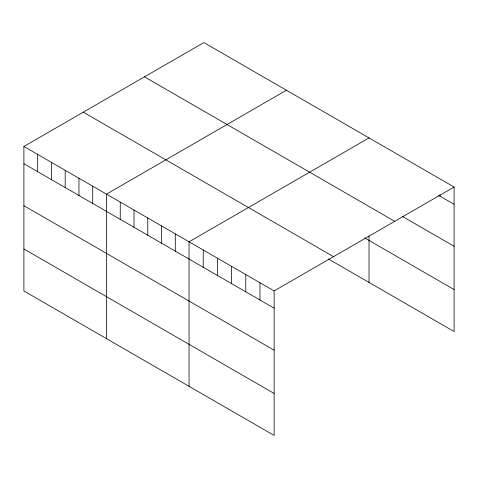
<?xml version="1.0" encoding="UTF-8"?>
<svg xmlns="http://www.w3.org/2000/svg" width="478" height="478" viewBox="0 0 478 478"><rect width="100%" height="100%" fill="white"/><g stroke="black" fill="none" stroke-linecap="round" stroke-linejoin="round"><path stroke-width="0.72" d="M23.9 146.459L274.133 290.929L274.133 435.44L23.9 290.971L23.9 146.459L203.867 42.56L454.1 187.029L454.1 331.541L328.356 258.945M286.442 90.234L106.474 194.134L106.474 338.645M369.022 137.909L189.055 241.808L189.055 386.32M274.133 290.929L454.1 187.029M438.631 195.359L454.1 204.285M402.536 216.51L454.1 246.284M144.476 76.844L394.709 221.314M364.642 237.901L454.1 289.549M83.292 112.175L333.525 256.644M23.9 163.715L274.133 308.19M23.9 205.713L274.133 350.183M23.9 248.978L274.133 393.448M439.921 194.66L439.921 196.1M369.022 236.102L369.022 282.42M259.954 282.743L259.954 300.005M245.776 274.557L245.776 291.813M231.597 266.371L231.597 283.627M217.412 258.186L217.412 275.442M203.234 250L203.234 267.256M175.295 233.867L175.295 251.123M161.528 225.921L161.528 243.177M147.768 217.974L147.768 235.23M134.001 210.027L134.001 227.283M120.241 202.08L120.241 219.342M92.714 186.187L92.714 203.449M78.954 178.246L78.954 195.502M65.187 170.299L65.187 187.555M51.427 162.353L51.427 179.609M37.66 154.406L37.66 171.662"/></g></svg>
